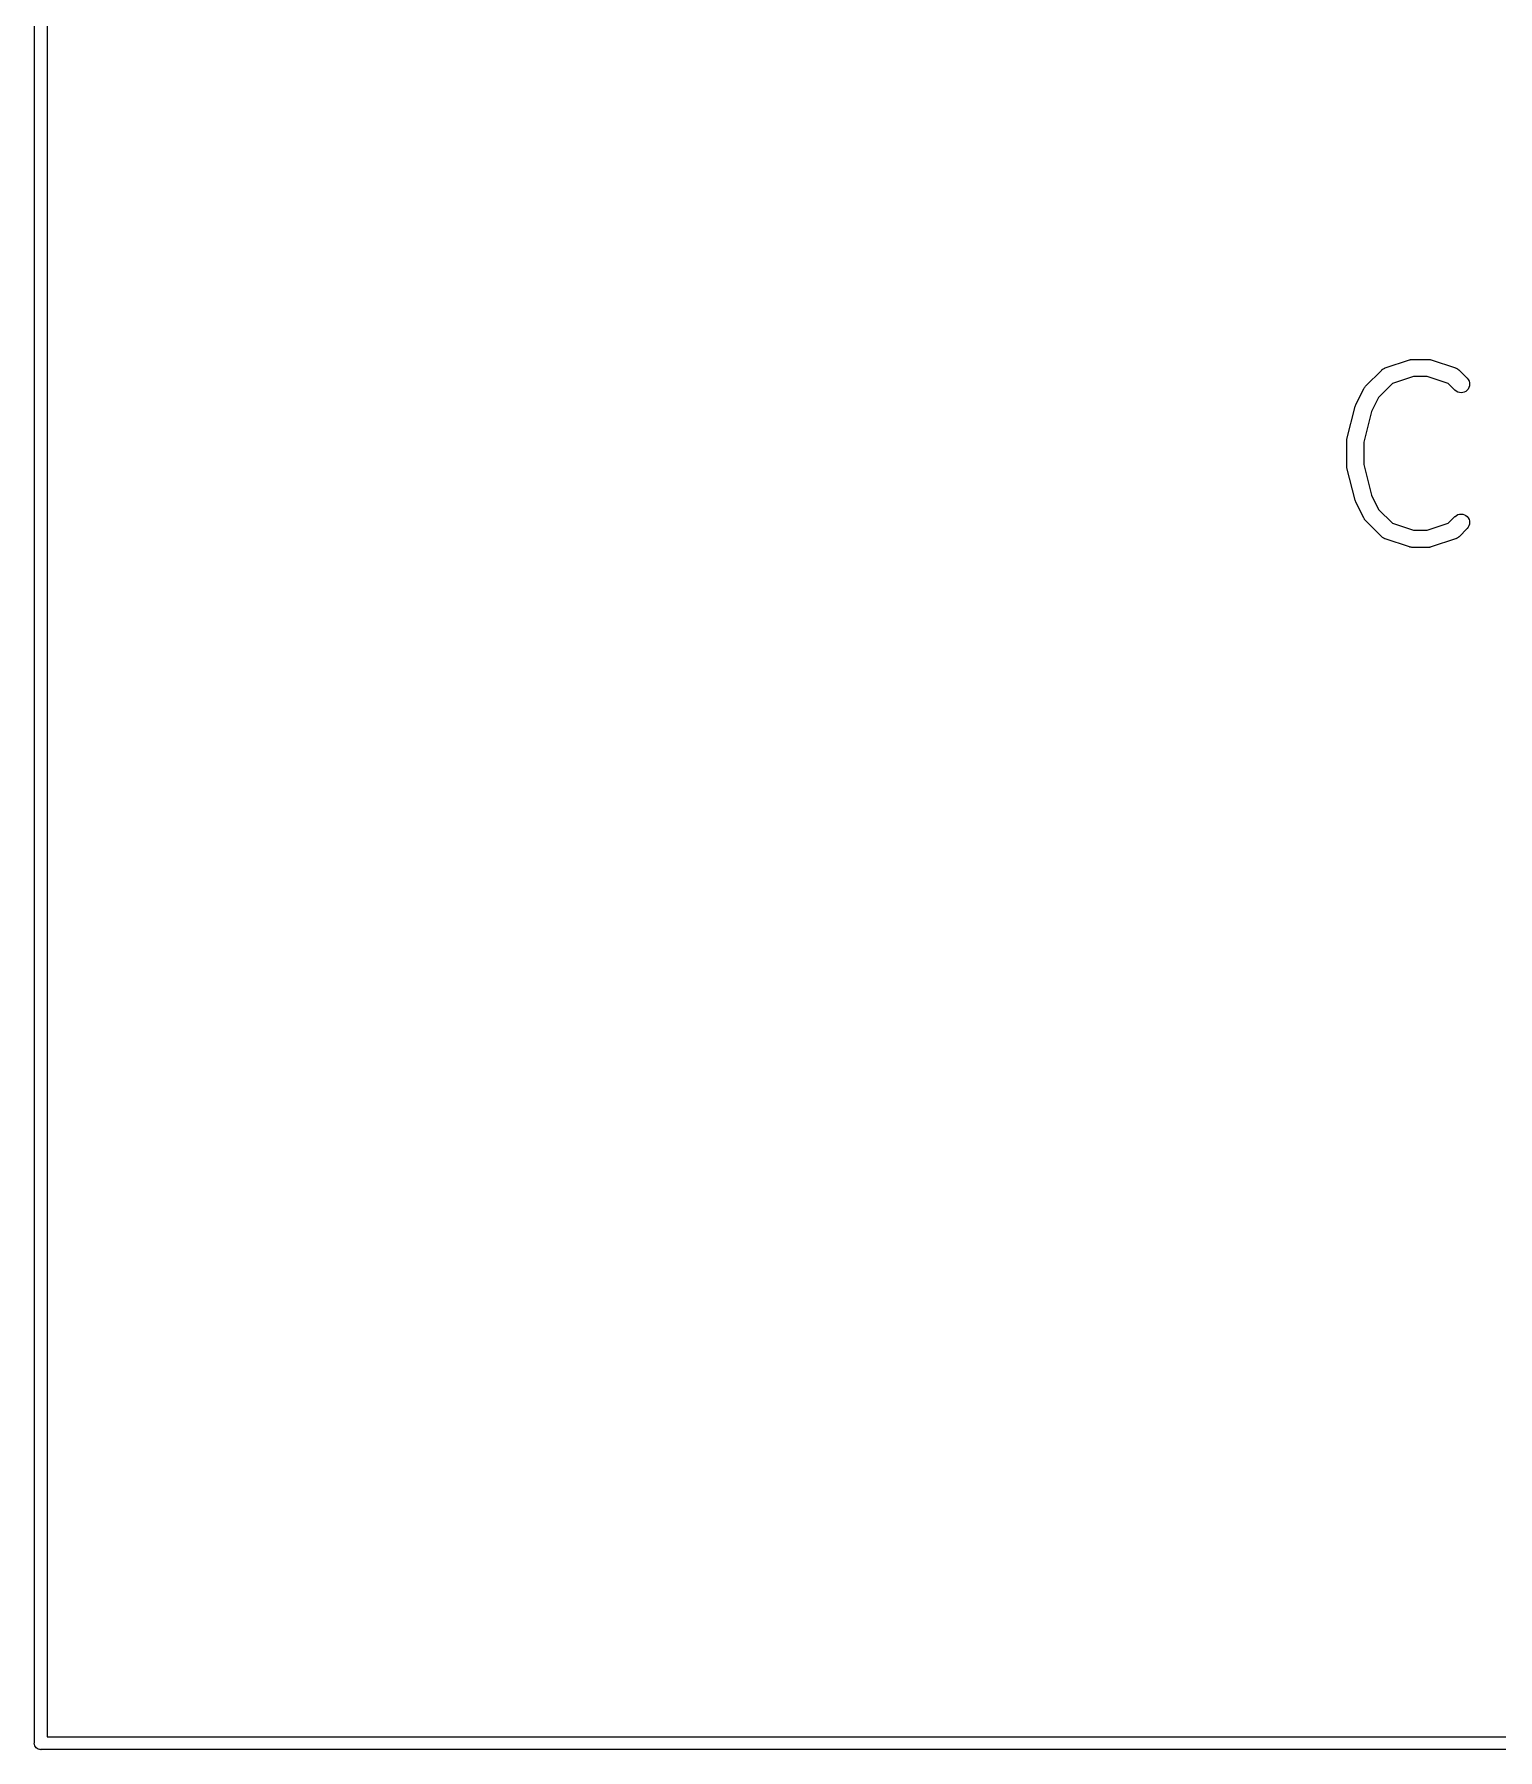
# Model space of a CAD drawing. Extents: x 1 to 169, y -122 to 5.
# Drawn here: x 89.92 to 107.05, y -95.08 to -75 of the extents above; entities that cross this region are included whole.
import ezdxf

# ---------------------------------------------------------------- set-up
doc = ezdxf.new("R2010")
doc.units = 0
doc.header["$MEASUREMENT"] = 0
doc.layers.add('BLACK', color=7, linetype='CONTINUOUS')

msp = doc.modelspace()

# ---------------------------------------------------------------- linework, layer by layer
at = {"layer": 'BLACK', "linetype": 'CONTINUOUS'}
for p, q in [((89.925, -94.9963), (89.925, -55.0037)), ((90.075, -55.075), (90.075, -94.925)), ((105.73, -78.9051), (106.016, -78.8099)), ((106.016, -78.8099), (106.017, -78.8095)), ((106.017, -78.8095), (106.023, -78.8083)), ((106.023, -78.8083), (106.028, -78.8067)), ((106.028, -78.8067), (106.032, -78.8063)), ((106.032, -78.8063), (106.036, -78.8054)), ((106.036, -78.8054), (106.042, -78.8053)), ((106.042, -78.8053), (106.048, -78.8048)), ((106.048, -78.8048), (106.238, -78.8048)), ((106.238, -78.8048), (106.239, -78.8048)), ((106.239, -78.8048), (106.245, -78.8054)), ((106.245, -78.8054), (106.251, -78.8056)), ((106.251, -78.8056), (106.255, -78.8065)), ((106.255, -78.8065), (106.259, -78.8069)), ((106.259, -78.8069), (106.264, -78.8086)), ((106.264, -78.8086), (106.27, -78.8099)), ((106.27, -78.8099), (106.555, -78.9051)), ((105.501, -79.1198), (105.691, -78.9293)), ((105.816, -79.0874), (105.654, -79.2497)), ((105.691, -78.9293), (105.692, -78.9283)), ((105.692, -78.9283), (105.694, -78.9265)), ((105.694, -78.9265), (105.697, -78.9243)), ((105.697, -78.9243), (105.702, -78.9204)), ((105.702, -78.9204), (105.707, -78.9161)), ((105.707, -78.9161), (105.71, -78.9148)), ((105.71, -78.9148), (105.712, -78.9131)), ((105.712, -78.9131), (105.719, -78.9103)), ((105.719, -78.9103), (105.725, -78.9072)), ((105.725, -78.9072), (105.728, -78.9063)), ((105.728, -78.9063), (105.73, -78.9051)), ((106.064, -79.0048), (105.816, -79.0874)), ((106.222, -79.0048), (106.064, -79.0048)), ((106.47, -79.0874), (106.222, -79.0048)), ((106.548, -79.1659), (106.47, -79.0874)), ((106.555, -78.9051), (106.557, -78.9056)), ((106.557, -78.9056), (106.559, -78.9068)), ((106.559, -78.9068), (106.562, -78.9077)), ((106.562, -78.9077), (106.568, -78.9109)), ((106.568, -78.9109), (106.574, -78.9138)), ((106.574, -78.9138), (106.577, -78.9155)), ((106.577, -78.9155), (106.579, -78.9169)), ((106.579, -78.9169), (106.585, -78.9212)), ((106.585, -78.9212), (106.59, -78.9253)), ((106.59, -78.9253), (106.592, -78.9274)), ((106.592, -78.9274), (106.595, -78.9293)), ((106.595, -78.9293), (106.69, -79.0245)), ((106.69, -79.0245), (106.691, -79.0255)), ((106.691, -79.0255), (106.703, -79.0408)), ((106.703, -79.0408), (106.712, -79.0581)), ((106.712, -79.0581), (106.717, -79.0768)), ((106.717, -79.0768), (106.719, -79.0963)), ((106.719, -79.0963), (106.717, -79.1157)), ((105.387, -79.3362), (105.482, -79.1458)), ((105.482, -79.1458), (105.483, -79.1445)), ((105.483, -79.1445), (105.486, -79.1398)), ((105.486, -79.1398), (105.488, -79.1348)), ((105.488, -79.1348), (105.491, -79.1316)), ((105.491, -79.1316), (105.493, -79.1281)), ((105.493, -79.1281), (105.497, -79.1241)), ((105.497, -79.1241), (105.501, -79.1198)), ((105.654, -79.2497), (105.571, -79.4159)), ((106.563, -79.1783), (106.548, -79.1659)), ((106.581, -79.1876), (106.563, -79.1783)), ((106.599, -79.1933), (106.581, -79.1876)), ((106.619, -79.1952), (106.599, -79.1933)), ((106.638, -79.1934), (106.619, -79.1952)), ((106.657, -79.1878), (106.638, -79.1934)), ((106.674, -79.1787), (106.657, -79.1878)), ((106.689, -79.1664), (106.674, -79.1787)), ((106.702, -79.1514), (106.689, -79.1664)), ((106.711, -79.1343), (106.702, -79.1514)), ((106.717, -79.1157), (106.711, -79.1343)), ((105.284, -79.7377), (105.379, -79.3567)), ((105.379, -79.3567), (105.38, -79.3553)), ((105.38, -79.3545), (105.383, -79.3457)), ((105.38, -79.3549), (105.38, -79.3545)), ((105.38, -79.3553), (105.38, -79.3549)), ((105.383, -79.3457), (105.386, -79.3371)), ((105.386, -79.3371), (105.387, -79.3367)), ((105.387, -79.3367), (105.387, -79.3362)), ((105.571, -79.4159), (105.481, -79.7742)), ((105.281, -79.757), (105.282, -79.749)), ((105.281, -79.7587), (105.281, -79.757)), ((105.281, -79.7605), (105.281, -79.7587)), ((105.281, -79.7619), (105.281, -79.7605)), ((105.281, -80.0476), (105.281, -79.7619)), ((105.282, -79.749), (105.283, -79.7411)), ((105.283, -79.7411), (105.284, -79.7394)), ((105.284, -79.7394), (105.284, -79.7377)), ((105.481, -79.7742), (105.481, -80.0353)), ((105.281, -80.0494), (105.281, -80.0476)), ((105.281, -80.0512), (105.281, -80.0494)), ((105.282, -80.0591), (105.281, -80.0512)), ((105.283, -80.067), (105.282, -80.0591)), ((105.283, -80.0688), (105.283, -80.067)), ((105.284, -80.0705), (105.283, -80.0688)), ((105.284, -80.0719), (105.284, -80.0705)), ((105.379, -80.4528), (105.284, -80.0719)), ((105.481, -80.0353), (105.571, -80.3937)), ((105.379, -80.4533), (105.379, -80.4528)), ((105.379, -80.4537), (105.379, -80.4533)), ((105.383, -80.4624), (105.379, -80.4537)), ((105.386, -80.4712), (105.383, -80.4624)), ((105.386, -80.4716), (105.386, -80.4712)), ((105.386, -80.472), (105.386, -80.4716)), ((105.387, -80.4733), (105.386, -80.472)), ((105.482, -80.6638), (105.387, -80.4733)), ((105.571, -80.3937), (105.654, -80.5598)), ((105.485, -80.6685), (105.482, -80.6638)), ((105.488, -80.6735), (105.485, -80.6685)), ((105.49, -80.6768), (105.488, -80.6735)), ((105.492, -80.6803), (105.49, -80.6768)), ((105.496, -80.6844), (105.492, -80.6803)), ((105.5, -80.6888), (105.496, -80.6844)), ((105.501, -80.6898), (105.5, -80.6888)), ((105.691, -80.8802), (105.501, -80.6898)), ((105.654, -80.5598), (105.816, -80.7221)), ((106.47, -80.7221), (106.548, -80.6436)), ((106.548, -80.6436), (106.549, -80.6426)), ((106.549, -80.6426), (106.565, -80.6304)), ((106.565, -80.6304), (106.582, -80.6214)), ((106.582, -80.6214), (106.601, -80.616)), ((106.601, -80.616), (106.62, -80.6143)), ((106.62, -80.6143), (106.639, -80.6164)), ((106.639, -80.6164), (106.658, -80.6222)), ((106.658, -80.6222), (106.675, -80.6316)), ((106.675, -80.6316), (106.69, -80.6441)), ((106.69, -80.6441), (106.703, -80.6592)), ((106.703, -80.6592), (106.712, -80.6765)), ((106.712, -80.6765), (106.717, -80.6952)), ((106.717, -80.6952), (106.719, -80.7146)), ((105.693, -80.8821), (105.691, -80.8802)), ((105.695, -80.8843), (105.693, -80.8821)), ((105.701, -80.8883), (105.695, -80.8843)), ((105.706, -80.8926), (105.701, -80.8883)), ((105.709, -80.894), (105.706, -80.8926)), ((105.711, -80.8957), (105.709, -80.894)), ((105.717, -80.8986), (105.711, -80.8957)), ((105.723, -80.9018), (105.717, -80.8986)), ((105.726, -80.9027), (105.723, -80.9018)), ((105.729, -80.9039), (105.726, -80.9027)), ((105.816, -80.7221), (106.064, -80.8048)), ((106.064, -80.8048), (106.222, -80.8048)), ((106.222, -80.8048), (106.47, -80.7221)), ((106.558, -80.9032), (106.555, -80.9044)), ((106.561, -80.9024), (106.558, -80.9032)), ((106.567, -80.8992), (106.561, -80.9024)), ((106.573, -80.8964), (106.567, -80.8992)), ((106.576, -80.8947), (106.573, -80.8964)), ((106.578, -80.8934), (106.576, -80.8947)), ((106.584, -80.8891), (106.578, -80.8934)), ((106.589, -80.8852), (106.584, -80.8891)), ((106.591, -80.883), (106.589, -80.8852)), ((106.594, -80.8812), (106.591, -80.883)), ((106.595, -80.8802), (106.594, -80.8812)), ((106.69, -80.785), (106.595, -80.8802)), ((106.702, -80.7699), (106.69, -80.785)), ((106.711, -80.7527), (106.702, -80.7699)), ((106.717, -80.7341), (106.711, -80.7527)), ((106.719, -80.7146), (106.717, -80.7341)), ((105.73, -80.9044), (105.729, -80.9039)), ((106.016, -80.9996), (105.73, -80.9044)), ((106.021, -81.0009), (106.016, -80.9996)), ((106.027, -81.0026), (106.021, -81.0009)), ((106.031, -81.003), (106.027, -81.0026)), ((106.035, -81.004), (106.031, -81.003)), ((106.041, -81.0041), (106.035, -81.004)), ((106.046, -81.0048), (106.041, -81.0041)), ((106.048, -81.0048), (106.046, -81.0048)), ((106.238, -81.0048), (106.048, -81.0048)), ((106.244, -81.0042), (106.238, -81.0048)), ((106.249, -81.0041), (106.244, -81.0042)), ((106.253, -81.0033), (106.249, -81.0041)), ((106.258, -81.0029), (106.253, -81.0033)), ((106.263, -81.0012), (106.258, -81.0029)), ((106.268, -81.0001), (106.263, -81.0012)), ((106.27, -80.9996), (106.268, -81.0001)), ((106.555, -80.9044), (106.27, -80.9996)), ((90.075, -94.925), (159.925, -94.925)), ((89.9246, -95), (89.925, -94.9963)), ((89.9261, -95.0147), (89.9246, -95)), ((89.9304, -95.0288), (89.9261, -95.0147)), ((89.9373, -95.0419), (89.9304, -95.0288)), ((89.9467, -95.0533), (89.9373, -95.0419)), ((89.9581, -95.0627), (89.9467, -95.0533)), ((89.9712, -95.0696), (89.9581, -95.0627)), ((89.9853, -95.0739), (89.9712, -95.0696)), ((89.9963, -95.075), (89.9853, -95.0739)), ((90, -95.0754), (89.9963, -95.075)), ((90.0037, -95.075), (90, -95.0754)), ((159.996, -95.075), (90.0037, -95.075))]:
    msp.add_line(p, q, dxfattribs=at)

doc.saveas('drawing.dxf')
